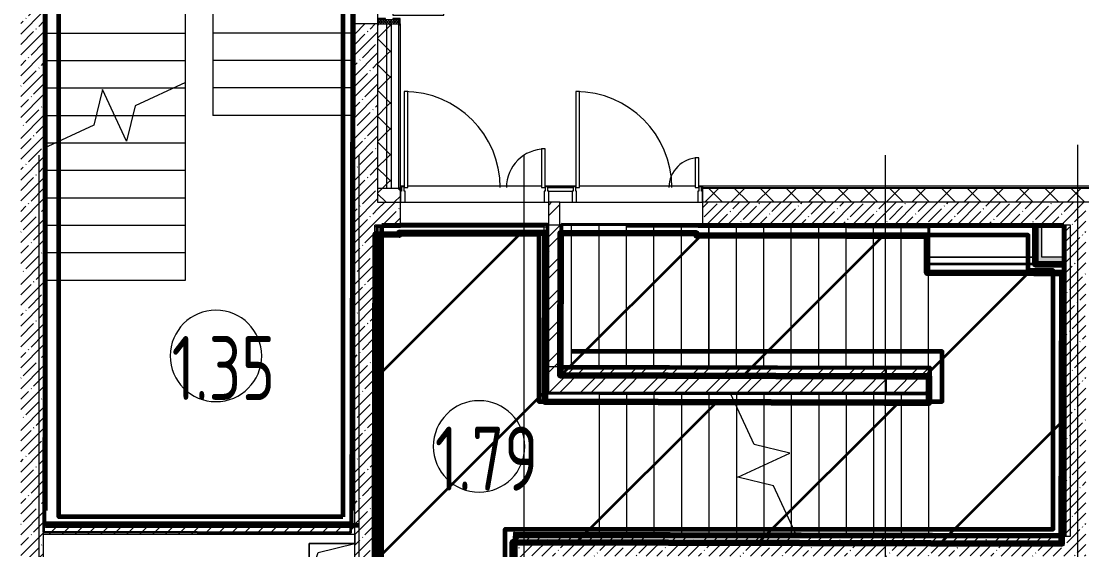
# Model space of a CAD drawing. Header units: millimetres. Extents: x -249154 to 415037, y -45458 to 354837.
# Drawn here: x 89230 to 100820, y 17464 to 23244 of the extents above; entities that cross this region are included whole.
import ezdxf

# ---------------------------------------------------------------- set-up
doc = ezdxf.new("R2010")
doc.units = ezdxf.units.MM
doc.linetypes.add('200_ШТРИХ__ш1_п0_6_', pattern=[320, 200, -120])
doc.linetypes.add('Штрих короткий', pattern=[600, 300, -300])
for name, color, linetype, lineweight in [('0) НЗ Ремонт штукатурка', 6, 'Continuous', 60), ('1) FK13', 152, 'Continuous', 40), ('2)1 штукатурка', 4, 'Continuous', 35), ('3)1 шпаклевка', 4, 'Continuous', 35), ('3.3) Шпаклевка баз. фин. WD5-13', 160, 'Continuous', 140), ('3.4) Ремонт базовой шпаклевки', 6, 'Continuous', 60), ('3.4) Шп. баз 4 в 525 поз 4838м2', 160, 'Continuous', 140), ('3.4) Шп. фин 4 в 529 поз 11227м2', 6, 'Continuous', 140), ('4) демонтаж НЗ №2', 1, 'Continuous', 35), ('4.1) Дм уборка мусора НЗ 2', 20, 'Continuous', 35), ('549 штукатурка гипсом', 40, 'Continuous', 60), ('A-AREA-IDEN', 7, 'Continuous', 9), ('A-DOOR-2', 7, 'Continuous', 5), ('A-DOOR-FRAM-2', 7, 'Continuous', 5), ('A-FLOR', 7, 'Continuous', 9), ('A-GENM', 7, 'Continuous', 9), ('A-GLAZ-1', 7, 'Continuous', 5), ('A-GLAZ-CWMG', 7, 'Continuous', 9), ('A-GLAZ-CWMG-1', 7, 'Continuous', 20), ('A-WALL', 7, 'Continuous', 5), ('I-WALL', 7, 'Continuous', 5), ('S-STRS', 7, 'Continuous', 9), ('S-STRS-MBND', 7, 'Continuous', 9), ('Оси', 7, 'Continuous', 9)]:
    doc.layers.add(name, color=color, linetype=linetype, lineweight=lineweight)
for name, color, linetype, lineweight, true_color in [('A-DOOR-1', 7, 'Continuous', 5, 0xc0c0c0), ('A-DOOR-FRAM-1', 7, 'Continuous', 5, 0xc0c0c0), ('A-WALL-1', 9, 'Continuous', 5, 0x808080), ('A-WALL-FNSH-1', 9, 'Continuous', 5, 0x808080)]:
    doc.layers.add(name, color=color, linetype=linetype, lineweight=lineweight, true_color=true_color)
doc.styles.add('СПДС', font='ГОСТ тип А.ttf', dxfattribs={"width": 0.9})
pattern_1 = [(45, (64.7, -136.06), (-114.04925, 114.04925), []), (45, (178.75, -136.06), (-114.04925, 114.04925), [201.612, -40.322, 6.706, -33.617])]
pattern_2 = [(45, (64.7, -136.06), (-141.42136, 141.42136), []), (135, (64.7, -136.06), (-141.42136, -141.42136), [])]
pattern_3 = [(45, (64.7, -136.06), (-171.0739, 171.0739), []), (45, (178.75, -136.06), (-171.0739, 171.0739), [])]
pattern_4 = [(0, (64.7, -136.06), (243.84, 60.96), [20.117, -162.763, 20.117, -162.763, -975.36]), (0, (64.7, -136.06), (243.84, 60.96), [-365.76, 20.117, -345.643, 20.117, -162.763, -426.72]), (0, (64.7, -136.06), (243.84, 60.96), [-914.4, 20.117, -101.803, 20.117, -284.683]), (120, (156.14, -105.58), (-174.71291, 180.691634), [20.117, -162.763, 20.117, -162.763, -975.36]), (120, (156.14, -105.58), (-174.71291, 180.691634), [-365.76, 20.117, -345.643, 20.117, -162.763, -426.72]), (120, (156.14, -105.58), (-174.71291, 180.691634), [-914.4, 20.117, -101.803, 20.117, -284.683]), (240, (186.62, 16.34), (-69.12709, -241.651634), [20.117, -162.763, 20.117, -162.763, -975.36]), (240, (186.62, 16.34), (-69.12709, -241.651634), [-365.76, 20.117, -345.643, 20.117, -162.763, -426.72]), (240, (186.62, 16.34), (-69.12709, -241.651634), [-914.4, 20.117, -101.803, 20.117, -284.683])]
pattern_5 = [(45, (64.7, -136.06), (-212.132, 212.132), []), (135, (64.7, -136.06), (-212.132, -212.132), [])]

# ---------------------------------------------------------------- blocks, each defined once
blk = doc.blocks.new('110_Дверь_СКБ_2Ст_Внутренняя - ДН-4д_ ДОО_Дв_1450x2100h_Лестничная клетка-23615437-Объем проектирования 1 этажа')
at = {"layer": 'A-DOOR-2'}
h = blk.add_hatch(dxfattribs=at)
h.set_pattern_fill('FP_42', color=256, style=0, pattern_type=2)
h.set_pattern_definition([(135, (1471.41, 189.685), (-14.14214, -14.14214), []), (225, (1471.41, 189.685), (14.14214, -14.14214), [])])
h.paths.add_polyline_path([(862.5, 115), (817.5, 115), (817.5, -115), (862.5, -115), (862.5, 105)])
at = {"layer": 'A-DOOR-FRAM-2'}
h = blk.add_hatch(dxfattribs=at)
h.set_pattern_fill('FP_43', color=256, style=0, pattern_type=2)
h.set_pattern_definition([(45, (-651.384, 189.685), (-14.1421, 14.1421), []), (135, (-651.384, 189.685), (-14.1421, -14.1421), [])])
h.paths.add_polyline_path([(-792.5, -115), (-792.5, 115), (-837.5, 115), (-837.5, -115)])
at = {"layer": 'A-DOOR-1'}
for p, q in [((-742.5, 990), (-742.5, 40)), ((-662.5, 990), (-742.5, 990)), ((-662.5, 40), (-662.5, 990)), ((767.5, 600), (687.5, 600)), ((687.5, 600), (687.5, 40)), ((767.5, 40), (767.5, 600)), ((-777.5, 123), (-847.5, 123)), ((-847.5, 123), (-847.5, 115)), ((-777.5, 40), (-777.5, 123)), ((872.5, 123), (802.5, 123)), ((802.5, 123), (802.5, 40)), ((872.5, 115), (872.5, 123)), ((-847.5, 115), (-792.5, 115)), ((-792.5, 115), (-792.5, 40)), ((-792.5, 40), (-777.5, 40)), ((-742.5, 40), (-662.5, 40)), ((687.5, 40), (767.5, 40)), ((802.5, 40), (817.5, 40)), ((817.5, 40), (817.5, 115)), ((817.5, 115), (872.5, 115)), ((-847.5, -115), (-847.5, -123)), ((-792.5, -115), (-847.5, -115)), ((-777.5, -40), (-792.5, -40)), ((-792.5, -40), (-792.5, -115)), ((-777.5, -123), (-777.5, -40)), ((817.5, -40), (802.5, -40)), ((802.5, -40), (802.5, -123)), ((817.5, -115), (817.5, -40)), ((872.5, -115), (817.5, -115)), ((872.5, -123), (872.5, -115)), ((-847.5, -123), (-777.5, -123)), ((802.5, -123), (872.5, -123))]:
    blk.add_line(p, q, dxfattribs=at)
for centre, radius, start, end in [((-742.5, 40), 950, 0, 90), ((767.5, 40), 560, 90, 180)]:
    blk.add_arc(centre, radius, start, end, dxfattribs=at)
at = {"layer": 'A-DOOR-FRAM-1'}
for p, q in [((-792.5, 115), (-837.5, 115)), ((-837.5, 115), (-837.5, -115)), ((-792.5, -115), (-792.5, 115)), ((862.5, 115), (817.5, 115)), ((817.5, 115), (817.5, -115)), ((862.5, -115), (862.5, 115)), ((-837.5, -115), (-792.5, -115)), ((817.5, -115), (862.5, -115))]:
    blk.add_line(p, q, dxfattribs=at)
blk = doc.blocks.new('GM_Отверстие прямоугольное _в плите_ - Отверстие-21716050-Объем проектирования 1 этажа')
at = {"layer": 'A-GENM'}
for p, q in [((-250, -200), (-250, 200)), ((-250, 200), (250, 200)), ((250, 200), (-250, 200)), ((-250, 200), (-250, -200)), ((-150, 100), (250, 200)), ((-250, -200), (-150, 100))]:
    blk.add_line(p, q, dxfattribs=at)
for start, end in [(360, 180), (180, 360)]:
    blk.add_arc((0, 0), 2.5, start, end, dxfattribs=at)
blk = doc.blocks.new('DRS_ДПУ_распашная__2Ст_Прямоугольная1 - ВН-4_ Нр_ДО_1500х2200 глухая-26741401-Объем проектирования 1 этажа')
at = {"layer": 'A-DOOR-1'}
for p, q in [((-770, 1050), (-770, 0)), ((-730, 1050), (-770, 1050)), ((-730, 0), (-730, 1050)), ((770, 423), (730, 423)), ((730, 423), (730, 0)), ((770, 0), (770, 423)), ((-770, 0), (-730, 0)), ((730, 0), (770, 0))]:
    blk.add_line(p, q, dxfattribs=at)
for centre, radius, start, end in [((-770, 0), 1050, 360, 90), ((770, 0), 423, 90, 180)]:
    blk.add_arc(centre, radius, start, end, dxfattribs=at)
blk = doc.blocks.new('Прямоугольный импост - Импост структурный с накладкой - 170мм-22855209-Объем проектирования 1 этажа')
at = {"layer": 'A-GLAZ-CWMG-1'}
for p, q in [((-50, 40), (-50, 160)), ((-50, 160), (0, 160)), ((0, 160), (0, 40)), ((-40, 40), (-50, 40)), ((-40, 0), (-40, 40)), ((-10, 40), (-10, 0)), ((0, 40), (-10, 40)), ((-10, 0), (0, 0)), ((0, 0), (0, -10)), ((0, -10), (-40, -10))]:
    blk.add_line(p, q, dxfattribs=at)
blk = doc.blocks.new('PNS_Панель прямоугольная - Нр_Металл - 40мм-23713233-Объем проектирования 1 этажа')
at = {"layer": 'A-GLAZ-1'}
for p, q in [((-137.5, 0), (137.5, 0)), ((127.5, 0), (-127.5, 0)), ((-127.5, -40), (127.5, -40))]:
    blk.add_line(p, q, dxfattribs=at)
blk = doc.blocks.new('Прямоугольный импост - Импост структурный с накладкой - 170мм-22855665-Объем проектирования 1 этажа')
at = {"layer": 'A-GLAZ-CWMG-1'}
for p, q in [((-25, 40), (-25, 160)), ((-25, 160), (25, 160)), ((25, 160), (25, 40)), ((-15, 40), (-25, 40)), ((-25, -10), (-25, 0)), ((-25, 0), (-15, 0)), ((-15, 0), (-15, 40)), ((15, 40), (15, 0)), ((25, 40), (15, 40)), ((15, -10), (-25, -10))]:
    blk.add_line(p, q, dxfattribs=at)
blk = doc.blocks.new('Прямоугольный импост - Импост структурный с накладкой - 170мм-V176-Объем проектирования 1 этажа')
at = {"layer": 'A-GLAZ-CWMG-1'}
for p, q in [((-25, 40), (-25, 160)), ((-25, 160), (25, 160)), ((25, 160), (25, 40)), ((-15, 40), (-25, 40)), ((-15, 0), (-15, 40)), ((15, 40), (15, 0)), ((25, 40), (15, 40)), ((15, 0), (25, 0)), ((25, 0), (25, -10)), ((25, -10), (-15, -10))]:
    blk.add_line(p, q, dxfattribs=at)
blk = doc.blocks.new('Прямоугольный импост - Импост структурный с накладкой - 170мм-22855280-Объем проектирования 1 этажа')
at = {"layer": 'A-GLAZ-CWMG-1'}
for p, q in [((0, 160), (-50, 160)), ((-50, 160), (-50, 40)), ((0, 40), (0, 160)), ((-50, 40), (-40, 40)), ((-40, 40), (-40, 0)), ((-10, 0), (-10, 40)), ((-10, 40), (0, 40)), ((0, 0), (-10, 0)), ((0, -10), (0, 0)), ((-40, -10), (0, -10))]:
    blk.add_line(p, q, dxfattribs=at)
blk = doc.blocks.new('DRS_ДПУ_распашная__2Ст_Прямоугольная1 - ВН-4_ Нр_ДО_1500х2200 глухая-26857260-Объем проектирования 1 этажа')
at = {"layer": 'A-DOOR-1'}
for p, q in [((-672, 1050), (-672, 0)), ((-632, 1050), (-672, 1050)), ((-632, 0), (-632, 1050)), ((672, 326), (632, 326)), ((632, 326), (632, 0)), ((672, 0), (672, 326)), ((-672, 0), (-632, 0)), ((632, 0), (672, 0))]:
    blk.add_line(p, q, dxfattribs=at)
for centre, radius, start, end in [((-672, 0), 1050, 360, 90), ((672, 0), 326, 90, 180)]:
    blk.add_arc(centre, radius, start, end, dxfattribs=at)
blk = doc.blocks.new('Зашивка приборов отопления32 - Зашивка приборов отопления-33323791-Объем проектирования 1 этажа')
at = {"layer": 'A-WALL'}
for p, q in [((126595, 120), (125430, 120)), ((126595, 45), (126595, 120)), ((126595, 45), (125430, 45)), ((125430, 45), (126595, 45)), ((126595, -285), (126595, 45))]:
    blk.add_line(p, q, dxfattribs=at)
blk = doc.blocks.new('Марка_Помещения - Номер-25198446-Объем проектирования 1 этажа')
at = {"layer": 'A-AREA-IDEN'}
for start, end in [(360, 180), (180, 360)]:
    blk.add_arc((0, 0), 2.5, start, end, dxfattribs=at)

msp = doc.modelspace()

# ---------------------------------------------------------------- hatches: boundary and pattern name
at = {"layer": '4.1) Дм уборка мусора НЗ 2'}
h = msp.add_hatch(dxfattribs=at)
h.set_pattern_fill('ANSI31', color=1, scale=444)
h.paths.add_polyline_path([(100608.3, 20488.4), (100294.3, 20489.1), (99129.4, 20491.8), (99129.5, 20566.8), (99130.3, 20895.8), (98246.3, 20897.9), (96610.3, 20901.7), (95121.4, 20926.2), (95117.7, 19372.2), (98656.7, 19363.9), (99147.7, 19362.8), (99147, 19070.8), (98661.5, 19071.9), (94955, 19080.6), (94959.4, 20926.6), (93360.4, 20930.4), (93360.3, 20909.4), (93102.3, 20910), (93084.7, 13422), (94591.7, 13418.5), (94601.4, 17548.5), (96302.8, 17544.5), (100601.4, 17534.4)])
at = {"layer": 'A-WALL'}
h = msp.add_hatch(dxfattribs=at)
h.set_pattern_fill('FP_24', color=256, style=0, pattern_type=2)
h.set_pattern_definition(pattern_2)
h.paths.add_polyline_path([(93274.7, 21413.9), (93274.7, 23213.9), (93224.7, 23213.9), (93224.7, 21413.9), (93274.3, 21413.9)])
h.paths.add_polyline_path([(93274.7, 24913.9), (93274.7, 27063.9), (93224.7, 27063.9), (93224.7, 24913.9)])
h = msp.add_hatch(dxfattribs=at)
h.set_pattern_fill('FP_24', color=256, style=0, pattern_type=2)
h.set_pattern_definition(pattern_2)
h.paths.add_polyline_path([(93124.7, 21413.9), (93224.7, 21413.9), (93224.7, 23213.9), (93134.7, 23213.9), (93134.7, 23203.9), (93126.7, 23203.9), (93124.7, 21416.9)])
h.paths.add_polyline_path([(93126.7, 24913.9), (93126.7, 24923.9), (93134.7, 24923.9), (93134.7, 24913.9), (93224.7, 24913.9), (93224.7, 26963.9), (93124.7, 26963.9), (93124.7, 24913.9)])
h = msp.add_hatch(dxfattribs=at)
h.set_pattern_fill('FP_24', color=256, style=0, pattern_type=2)
h.set_pattern_definition(pattern_2)
h.paths.add_polyline_path([(103514.7, 21263.9), (104714.7, 21263.9), (104714.7, 21413.9), (103514.7, 21413.9), (103514.7, 21350)])
h.paths.add_polyline_path([(109084.3, 21263.9), (109114.7, 21263.9), (109114.7, 21413.9), (107814.7, 21413.9), (107814.7, 21263.9)])
h.paths.add_polyline_path([(101214.7, 21263.9), (101214.7, 21413.9), (96674.7, 21413.9), (96674.7, 21263.9), (100864.7, 21263.9)])
h.paths.add_polyline_path([(106914.7, 21263.9), (106914.7, 21413.9), (105614.7, 21413.9), (105614.7, 21263.9), (106114.7, 21263.9)])
h.paths.add_polyline_path([(110414.7, 21263.9), (110867.9, 21263.9), (110759.3, 21413.9), (110014.7, 21413.9), (110014.7, 21263.9)])
h.paths.add_polyline_path([(93124.7, 21263.9), (93374.7, 21263.9), (93374.7, 21413.9), (93124.7, 21413.9), (93124.7, 21321.3)])
h.paths.add_polyline_path([(111147.3, 21263.9), (111299.8, 21263.9), (111191.3, 21413.9), (111006.2, 21413.9), (111114.7, 21263.9)])
at = {"layer": 'I-WALL'}
h = msp.add_hatch(dxfattribs=at)
h.set_pattern_fill('FP_1', color=256, style=0, pattern_type=2)
h.set_pattern_definition(pattern_1)
h.paths.add_polyline_path([(89474.7, 17133.9), (89474.7, 26963.9), (89224.7, 26963.9), (89224.7, 17133.9)])
h = msp.add_hatch(dxfattribs=at)
h.set_pattern_fill('FP_1', color=256, style=0, pattern_type=2)
h.set_pattern_definition(pattern_1)
h.paths.add_polyline_path([(93094.7, 21013.9), (93124.7, 21013.9), (93124.7, 23213.9), (92874.7, 23213.9), (92874.7, 21013.9)])
h.paths.add_polyline_path([(92874.7, 24913.9), (93124.7, 24913.9), (93124.7, 26963.9), (92874.7, 26963.9), (92874.7, 25296.2)])
h = msp.add_hatch(dxfattribs=at)
h.set_pattern_fill('FP_191', color=256, style=0, pattern_type=2)
h.set_pattern_definition(pattern_4)
h.paths.add_polyline_path([(89474.7, 17713.9), (89494.7, 17734.9), (89494.7, 26692.9), (89474.7, 26693.9), (89474.7, 17876.3)])
h.paths.add_polyline_path([(89485.2, 17713.9), (89494.7, 17713.9), (89494.7, 17733.9), (89474.7, 17713.9)])
h = msp.add_hatch(dxfattribs=at)
h.set_pattern_fill('FP_191', color=256, style=0, pattern_type=2)
h.set_pattern_definition(pattern_4)
h.paths.add_polyline_path([(92874.7, 17733.9), (92874.7, 23213.9), (92854.7, 23213.9), (92854.7, 17734.9)])
h.paths.add_polyline_path([(92854.7, 24913.9), (92874.7, 24913.9), (92874.7, 26713.9), (92854.7, 26713.9), (92854.7, 25296.2)])
h = msp.add_hatch(dxfattribs=at)
h.set_pattern_fill('FP_1', color=256, style=0, pattern_type=2)
h.set_pattern_definition(pattern_1)
h.paths.add_polyline_path([(99144.7, 21013.9), (100644.7, 21013.9), (100644.7, 21263.9), (96674.7, 21263.9), (96674.7, 21013.9), (98768.9, 21013.9)])
h.paths.add_polyline_path([(93310.3, 21013.9), (93374.7, 21013.9), (93374.7, 21263.9), (93124.7, 21263.9), (93124.7, 21013.9)])
h = msp.add_hatch(dxfattribs=at)
h.set_pattern_fill('FP_79', color=256, style=0, pattern_type=2)
h.set_pattern_definition(pattern_3)
h.paths.add_polyline_path([(95114.7, 19188.9), (95114.7, 21263.9), (94994.7, 21263.9), (94994.7, 19188.9)])
h = msp.add_hatch(dxfattribs=at)
h.set_pattern_fill('FP_1', color=256, style=0, pattern_type=2)
h.set_pattern_definition(pattern_1)
h.paths.add_polyline_path([(100644.7, 17613.9), (100864.7, 17613.9), (100864.7, 21263.9), (100644.7, 21263.9), (100644.7, 17630.6)])
h = msp.add_hatch(dxfattribs=at)
h.set_pattern_fill('FP_1', color=256, style=0, pattern_type=2)
h.set_pattern_definition(pattern_1)
h.paths.add_polyline_path([(93064.7, 13483.9), (93064.7, 13491.9), (93094.7, 13491.9), (93094.3, 21013.9), (92874.7, 21013.9), (92874.7, 13483.9)])
h = msp.add_hatch(dxfattribs=at)
h.set_pattern_fill('FP_191', color=256, style=0, pattern_type=2)
h.set_pattern_definition(pattern_4)
h.paths.add_polyline_path([(93094.7, 13503.9), (93114.7, 13504.9), (93114.7, 20993.9), (93094.7, 20993.9), (93094.7, 13636.4)])
h = msp.add_hatch(dxfattribs=at)
h.set_pattern_fill('FP_191', color=256, style=0, pattern_type=2)
h.set_pattern_definition(pattern_4)
h.paths.add_polyline_path([(94974.7, 19168.9), (94994.7, 19168.9), (94994.7, 21003.9), (94974.7, 21003.9), (94974.7, 19188.9)])
h = msp.add_hatch(dxfattribs=at)
h.set_pattern_fill('FP_191', color=256, style=0, pattern_type=2)
h.set_pattern_definition(pattern_4)
h.paths.add_polyline_path([(95114.7, 19458.9), (95134.7, 19459.9), (95134.7, 21003.9), (95114.7, 21003.9), (95114.7, 19459.4)])
h = msp.add_hatch(dxfattribs=at)
h.set_pattern_fill('FP_191', color=256, style=0, pattern_type=2)
h.set_pattern_definition(pattern_4)
h.paths.add_polyline_path([(100623.7, 20993.9), (100624.7, 21013.9), (96674.7, 21013.9), (96674.7, 20993.9), (100316.2, 20993.9)])
h = msp.add_hatch(dxfattribs=at)
h.set_pattern_fill('FP_192', color=256, style=0, pattern_type=2)
h.set_pattern_definition(pattern_5)
h.paths.add_polyline_path([(100322.2, 20588.9), (100322.2, 20993.9), (100309.7, 20993.9), (100309.7, 20588.9), (100316.2, 20588.9)])
h = msp.add_hatch(dxfattribs=at)
h.set_pattern_fill('FP_192', color=256, style=0, pattern_type=2)
h.set_pattern_definition(pattern_5)
h.paths.add_polyline_path([(100322.2, 20601.4), (100334.7, 20601.4), (100334.7, 20993.9), (100322.2, 20993.9), (100322.2, 20604.5)])
for points in [[(100384.7, 20613.9), (100384.7, 20993.9), (100334.7, 20993.9), (100334.7, 20613.9)], [(100624.7, 20613.9), (100624.7, 20663.9), (100384.7, 20663.9), (100384.7, 20613.9)]]:
    msp.add_hatch(color=256, dxfattribs=at).paths.add_polyline_path(points)
h = msp.add_hatch(dxfattribs=at)
h.set_pattern_fill('FP_191', color=256, style=0, pattern_type=2)
h.set_pattern_definition(pattern_4)
h.paths.add_polyline_path([(100644.7, 17633.9), (100644.7, 21013.9), (100624.7, 21013.9), (100624.7, 17634.9), (100639.2, 17634.2)])
h = msp.add_hatch(dxfattribs=at)
h.set_pattern_fill('FP_192', color=256, style=0, pattern_type=2)
h.set_pattern_definition(pattern_5)
h.paths.add_polyline_path([(100624.7, 20588.9), (100624.2, 20601.4), (100322.2, 20601.4), (100322.2, 20588.9), (100624.2, 20588.9)])
h = msp.add_hatch(dxfattribs=at)
h.set_pattern_fill('FP_192', color=256, style=0, pattern_type=2)
h.set_pattern_definition(pattern_5)
h.paths.add_polyline_path([(100384.7, 20601.4), (100624.7, 20602.4), (100624.2, 20613.9), (100334.7, 20613.9), (100334.7, 20601.4)])
h = msp.add_hatch(dxfattribs=at)
h.set_pattern_fill('FP_191', color=256, style=0, pattern_type=2)
h.set_pattern_definition(pattern_4)
h.paths.add_polyline_path([(95859.7, 19438.9), (99144.7, 19438.9), (99144.7, 19458.9), (95135.7, 19458.9), (95114.7, 19438.9), (95844.7, 19438.9)])
h.paths.add_polyline_path([(95114.7, 19438.9), (95134.7, 19458.9), (95114.7, 19458.9)])
h = msp.add_hatch(dxfattribs=at)
h.set_pattern_fill('FP_79', color=256, style=0, pattern_type=2)
h.set_pattern_definition(pattern_3)
h.paths.add_polyline_path([(96316.1, 19188.9), (99144.7, 19188.9), (99144.7, 19438.9), (95114.7, 19438.9), (95114.7, 19188.9), (95859.7, 19188.9)])
h = msp.add_hatch(dxfattribs=at)
h.set_pattern_fill('FP_191', color=256, style=0, pattern_type=2)
h.set_pattern_definition(pattern_4)
h.paths.add_polyline_path([(99164.7, 19188.9), (99164.7, 19458.9), (99144.7, 19458.9), (99144.7, 19188.9)])
h = msp.add_hatch(dxfattribs=at)
h.set_pattern_fill('FP_191', color=256, style=0, pattern_type=2)
h.set_pattern_definition(pattern_4)
h.paths.add_polyline_path([(99144.7, 19168.9), (99164.7, 19168.9), (99164.7, 19188.9), (94994.7, 19188.9), (94994.7, 19168.9), (99139.7, 19168.9)])
h = msp.add_hatch(dxfattribs=at)
h.set_pattern_fill('FP_191', color=256, style=0, pattern_type=2)
h.set_pattern_definition(pattern_4)
h.paths.add_polyline_path([(92874.7, 17713.9), (92874.7, 17733.9), (89494.7, 17733.9), (89494.7, 17713.9), (92854.7, 17713.9)])
h = msp.add_hatch(dxfattribs=at)
h.set_pattern_fill('FP_22', color=256, style=0, pattern_type=2)
h.set_pattern_definition([(45, (64.7, -136.06), (-70.71068, 70.71068), [])])
h.paths.add_polyline_path([(92579.8, 17633.9), (92874.7, 17633.9), (92874.7, 17713.9), (89474.7, 17713.9), (89474.7, 17633.9), (90641.9, 17633.9)])
h = msp.add_hatch(dxfattribs=at)
h.set_pattern_fill('FP_191', color=256, style=0, pattern_type=2)
h.set_pattern_definition(pattern_4)
h.paths.add_polyline_path([(94644.7, 13503.9), (94642.8, 17633.9), (94624.7, 17633.9), (94624.7, 13504.9), (94642.8, 13504)])
h = msp.add_hatch(dxfattribs=at)
h.set_pattern_fill('FP_191', color=256, style=0, pattern_type=2)
h.set_pattern_definition(pattern_4)
h.paths.add_polyline_path([(100644.7, 17613.9), (100644.7, 17633.9), (94644.7, 17631.9), (94644.7, 17613.9), (100252.7, 17613.9)])
h = msp.add_hatch(dxfattribs=at)
h.set_pattern_fill('FP_1', color=256, style=0, pattern_type=2)
h.set_pattern_definition(pattern_1)
h.paths.add_polyline_path([(94644.7, 13483.9), (94864.7, 13483.9), (94864.7, 17613.9), (94644.7, 17613.9), (94644.7, 13636.4)])
h = msp.add_hatch(dxfattribs=at)
h.set_pattern_fill('FP_1', color=256, style=0, pattern_type=2)
h.set_pattern_definition(pattern_1)
h.paths.add_polyline_path([(95826.8, 17393.9), (100864.7, 17393.9), (100864.7, 17613.9), (94864.7, 17613.9), (94864.7, 17393.9), (95821.7, 17393.9)])

# ---------------------------------------------------------------- linework, layer by layer
at = {"layer": '0) НЗ Ремонт штукатурка', "color": 3, "linetype": '200_ШТРИХ__ш1_п0_6_', "ltscale": 0.03}
for points in [[(89495.7, 17892.7), (89495.7, 26692.9), (92853.7, 26692.9), (92853.7, 17892.7)], [(93169.7, 13483.9), (93169.7, 21013.9), (94944.7, 21013.9)], [(95844.7, 21013.9), (100623.7, 21013.9), (100623.7, 17613.9), (94623.7, 17613.9), (94624.7, 13504.9)]]:
    msp.add_lwpolyline(points, dxfattribs=at)
at = {"layer": '0) НЗ Ремонт штукатурка', "linetype": '200_ШТРИХ__ш1_п0_6_', "ltscale": 0.03}
msp.add_lwpolyline([(89494.7, 17733.9), (92924.7, 17733.9)], dxfattribs=at)
at = {"layer": '1) FK13', "flags": 128}
msp.add_lwpolyline([(89483.8, 21612.2), (89482.8, 21612.2), (89482.6, 21556.8), (89483.6, 21556.8), (89475.6, 17739.9), (92833.6, 17732), (92853.7, 26692.9), (92444.2, 26693.9), (89495.7, 26700.8)], close=True, dxfattribs=at)
msp.add_lwpolyline([(94609.4, 13516.6), (94619.1, 17646.6), (96320.5, 17642.6), (100619.1, 17632.5), (100626, 20586.5), (100312, 20587.2), (99147, 20590), (99147.2, 20665), (99148, 20994), (98264, 20996.1), (98264, 20997.1), (98260.5, 20997.1), (98260.5, 20996.1), (96628, 20999.9), (96628, 21020.9), (95139, 21024.4), (95135.4, 19470.4), (98674.4, 19462.1), (99165.4, 19460.9), (99164.7, 19168.9), (98679.2, 19170.1), (94972.7, 19178.8), (94977, 21024.8), (93378.1, 21028.5), (93378, 21007.5), (93120, 21008.1), (93102.4, 13520.2)], dxfattribs=at)
at = {"layer": '2)1 штукатурка'}
msp.add_lwpolyline([(92852.7, 17735.9), (89494.7, 17735.9)], dxfattribs=at)
at = {"layer": '3)1 шпаклевка', "flags": 128}
msp.add_lwpolyline([(89481, 21119.9), (89480, 21119.9), (89479.9, 21064.4), (89480.9, 21064.4), (89472.9, 17661.5), (92830.9, 17653.6), (92851, 26200.6), (92441.4, 26201.5), (89493, 26208.5)], close=True, dxfattribs=at)
at = {"layer": '3.3) Шпаклевка баз. фин. WD5-13', "ltscale": 0.5}
msp.add_lwpolyline([(100309.7, 21013.9), (100309.7, 20588.9), (100644.7, 20588.9)], dxfattribs=at)
at = {"layer": '3.4) Ремонт базовой шпаклевки', "linetype": 'Штрих короткий', "ltscale": 0.01}
msp.add_lwpolyline([(92744.7, 17825.6), (89641.6, 17825.6), (89641.6, 26493.1), (92744.7, 26493.1)], close=True, dxfattribs=at)
for points in [[(94519.3, 13552.5), (93152.9, 13552.5), (93152.9, 20914), (94884.5, 20914), (94884.5, 19086.8), (99293.6, 19086.8), (99293.6, 19632.1), (95244.7, 19632.1)], [(94519.3, 13552.5), (94519.3, 17690.5), (100507.3, 17690.5), (100507.3, 20516.3), (100233.5, 20516.3), (100233.5, 20905.2), (96744.7, 20905.2)]]:
    msp.add_lwpolyline(points, dxfattribs=at)
at = {"layer": '3.4) Шп. баз 4 в 525 поз 4838м2', "flags": 128}
msp.add_lwpolyline([(94591.7, 13418.5), (94601.4, 17548.5), (96302.8, 17544.5), (100601.4, 17534.4), (100608.3, 20488.4), (100294.3, 20489.1), (99129.4, 20491.8), (99129.5, 20566.8), (99130.3, 20895.8), (98246.3, 20897.9), (98246.3, 20898.9), (98242.8, 20898.9), (98242.8, 20897.9), (96610.3, 20901.7), (96610.4, 20922.7), (95121.4, 20926.2), (95117.7, 19372.2), (98656.7, 19363.9), (99147.7, 19362.8), (99147, 19070.8), (98661.5, 19071.9), (94955, 19080.6), (94959.4, 20926.6), (93360.4, 20930.4), (93360.3, 20909.4), (93102.3, 20910), (93084.7, 13422)], dxfattribs=at)
at = {"layer": '3.4) Шп. баз 4 в 525 поз 4838м2'}
msp.add_lwpolyline([(92853.7, 17735.9), (89495.7, 17735.9)], dxfattribs=at)
at = {"layer": '3.4) Шп. фин 4 в 529 поз 11227м2', "flags": 128}
msp.add_lwpolyline([(94591.7, 13418.5), (94601.4, 17548.5), (96302.8, 17544.5), (100601.4, 17534.4), (100608.3, 20488.4), (100294.3, 20489.1), (99129.4, 20491.8), (99129.5, 20566.8), (99130.3, 20895.8), (98246.3, 20897.9), (98246.3, 20898.9), (98242.8, 20898.9), (98242.8, 20897.9), (96610.3, 20901.7), (96610.4, 20922.7), (95121.4, 20926.2), (95117.7, 19372.2), (98656.7, 19363.9), (99147.7, 19362.8), (99147, 19070.8), (98661.5, 19071.9), (94955, 19080.6), (94959.4, 20926.6), (93360.4, 20930.4), (93360.3, 20909.4), (93102.3, 20910), (93084.7, 13422)], dxfattribs=at)
at = {"layer": '3.4) Шп. фин 4 в 529 поз 11227м2'}
msp.add_lwpolyline([(92853.7, 17735.9), (89495.7, 17735.9)], dxfattribs=at)
at = {"layer": '4) демонтаж НЗ №2', "flags": 128}
msp.add_lwpolyline([(94591.7, 13418.5), (94601.4, 17548.5), (96302.8, 17544.5), (100601.4, 17534.4), (100608.3, 20488.4), (100294.3, 20489.1), (99129.4, 20491.8), (99129.5, 20566.8), (99130.3, 20895.8), (98246.3, 20897.9), (98246.3, 20898.9), (98242.8, 20898.9), (98242.8, 20897.9), (96610.3, 20901.7), (96610.4, 20922.7), (95121.4, 20926.2), (95117.7, 19372.2), (98656.7, 19363.9), (99147.7, 19362.8), (99147, 19070.8), (98661.5, 19071.9), (94955, 19080.6), (94959.4, 20926.6), (93360.4, 20930.4), (93360.3, 20909.4), (93102.3, 20910), (93084.7, 13422)], dxfattribs=at)
at = {"layer": '4) демонтаж НЗ №2'}
msp.add_lwpolyline([(92853.7, 17735.9), (89495.7, 17735.9)], dxfattribs=at)
at = {"layer": '549 штукатурка гипсом', "ltscale": 0.01}
msp.add_lwpolyline([(92744.7, 17825.6), (89641.6, 17825.6), (89641.6, 26493.1), (92744.7, 26493.1)], close=True, dxfattribs=at)
for points in [[(94519.3, 13552.5), (93152.9, 13552.5), (93152.9, 20914), (94884.5, 20914), (94884.5, 19086.8), (99293.6, 19086.8), (99293.6, 19632.1), (95244.7, 19632.1)], [(94519.3, 13552.5), (94519.3, 17690.5), (100507.3, 17690.5), (100507.3, 20516.3), (100233.5, 20516.3), (100233.5, 20905.2), (96744.7, 20905.2)]]:
    msp.add_lwpolyline(points, dxfattribs=at)
at = {"layer": 'A-FLOR'}
for p, q in [((92874.7, 24913.9), (92874.7, 23213.9)), ((93424.7, 21263.9), (94944.7, 21263.9)), ((95114.7, 21263.9), (95249.7, 21263.9)), ((95114.7, 21003.9), (95114.7, 21263.9)), ((95299.7, 21263.9), (96674.7, 21263.9)), ((93114.7, 13491.9), (93114.7, 20993.9)), ((93374.7, 21013.9), (94994.7, 21013.9)), ((93374.7, 20993.9), (94974.7, 20993.9)), ((94974.7, 20993.9), (94974.7, 19168.9)), ((95114.7, 21013.9), (96674.7, 21013.9)), ((96674.7, 21013.9), (96674.7, 20993.9)), ((96674.7, 20993.4), (96744.7, 20993.4)), ((96744.7, 20993.4), (96744.7, 19459.4)), ((96744.7, 19459.4), (95124.7, 19459.4)), ((94974.7, 19167.9), (95554.7, 19167.9)), ((95554.7, 19167.9), (95554.7, 19163.9)), ((95844.7, 19168.9), (95844.7, 19163.9)), ((95859.7, 19168.9), (95859.7, 19163.9)), ((92874.7, 17633.9), (92874.7, 17533.9)), ((95544.7, 17634.4), (94624.7, 17634.4)), ((94624.7, 17633.9), (94624.7, 13504.9))]:
    msp.add_line(p, q, dxfattribs=at)
at = {"layer": 'A-WALL'}
for p, q in [((93124.7, 26963.9), (93124.7, 21413.9)), ((89494.7, 26693.9), (89494.7, 17733.9)), ((93224.7, 21413.9), (93224.7, 23213.9)), ((93274.7, 21413.9), (93274.7, 23213.9)), ((93354.7, 21413.9), (93354.7, 23213.9)), ((93374.7, 21443.9), (93414.7, 21443.9)), ((93454.7, 21443.9), (94914.7, 21443.9)), ((94954.7, 21443.9), (95289.7, 21443.9)), ((95329.7, 21443.9), (96594.7, 21443.9)), ((96634.7, 21443.9), (111206.6, 21443.9)), ((96674.7, 21443.9), (96674.7, 21433.9)), ((93374.7, 21413.9), (93124.7, 21413.9)), ((93124.7, 21413.9), (93124.7, 21263.9)), ((93354.7, 21421.9), (93374.7, 21421.9)), ((93374.7, 21416.9), (93354.7, 21416.9)), ((101214.7, 21416.9), (96674.7, 21416.9)), ((101214.7, 21413.9), (96674.7, 21413.9)), ((93124.7, 21263.9), (93374.7, 21263.9)), ((95114.7, 21263.9), (94994.7, 21263.9)), ((101214.7, 21263.9), (96674.7, 21263.9)), ((93374.7, 21013.9), (93094.7, 21013.9)), ((93115.7, 20993.9), (93374.7, 20993.9)), ((95134.7, 19458.9), (95134.7, 21003.9)), ((100322.2, 20601.4), (100322.2, 21013.9)), ((100334.7, 20613.9), (100334.7, 21013.9)), ((100623.7, 20992.9), (100623.7, 20993.9)), ((100624.7, 17633.9), (100624.7, 20993.9)), ((100644.7, 20601.4), (100322.2, 20601.4)), ((100644.7, 20613.9), (100334.7, 20613.9)), ((95134.7, 19458.9), (95135.7, 19458.9)), ((99144.7, 19188.9), (99144.7, 19438.9)), ((98674.7, 19168.9), (98685.7, 19168.9)), ((89495.7, 17734.9), (89494.7, 17734.9)), ((92854.7, 17733.9), (89494.7, 17733.9)), ((92853.7, 17734.9), (92854.7, 17734.9)), ((94624.7, 17633.9), (94624.7, 17634.9)), ((100624.7, 17633.9), (98325.1, 17633.9)), ((100623.7, 17634.9), (100624.7, 17634.9))]:
    msp.add_line(p, q, dxfattribs=at)
at = {"layer": 'A-WALL-1'}
for p, q in [((89474.7, 17133.9), (89474.7, 26713.9)), ((89474.7, 26713.9), (89474.7, 17713.9)), ((93124.7, 23213.9), (92854.7, 23213.9)), ((92874.7, 17133.9), (92874.7, 23213.9)), ((93374.7, 20993.9), (93374.7, 21413.9)), ((96674.7, 21413.9), (96674.7, 21013.9)), ((94994.7, 19188.9), (94994.7, 21263.9)), ((93094.7, 13491.9), (93094.7, 21013.9)), ((93114.7, 20993.9), (93094.7, 20993.9)), ((93124.7, 21013.9), (93115.7, 21003.9)), ((93115.7, 21003.9), (93115.7, 20993.9)), ((94974.7, 21003.9), (94974.7, 20993.9)), ((94994.7, 21003.9), (94974.7, 21003.9)), ((95134.7, 21003.9), (95114.7, 21003.9)), ((95114.7, 21003.9), (95114.7, 19438.9)), ((96674.7, 21013.9), (100644.7, 21013.9)), ((100309.7, 21013.9), (100309.7, 20588.9)), ((100384.7, 20663.9), (100384.7, 21013.9)), ((100623.7, 20993.9), (100624.7, 20993.9)), ((100644.7, 21013.9), (100644.7, 17613.9)), ((100644.7, 20663.9), (100384.7, 20663.9)), ((100309.7, 20588.9), (100644.7, 20588.9)), ((99144.7, 19438.9), (95114.7, 19438.9)), ((99164.7, 19168.9), (99164.7, 19458.9)), ((94994.7, 19188.9), (99144.7, 19188.9)), ((98685.7, 19168.9), (99164.7, 19168.9)), ((92854.7, 17734.9), (92854.7, 17733.9)), ((89474.7, 17713.9), (89474.7, 17713.9)), ((89474.7, 17713.9), (92874.7, 17713.9)), ((89474.7, 17633.9), (92874.7, 17633.9)), ((94644.7, 17613.9), (94644.7, 13483.9)), ((100644.7, 17613.9), (94644.7, 17613.9))]:
    msp.add_line(p, q, dxfattribs=at)
at = {"layer": 'A-WALL-FNSH-1'}
for p, q in [((89495.7, 23194.3), (89495.7, 26692.9)), ((89494.7, 23194.3), (89495.7, 23194.3)), ((92854.7, 23213.9), (92853.7, 23213.9)), ((92854.7, 17734.9), (92854.7, 23213.9)), ((93374.7, 21413.9), (93374.7, 23213.9)), ((89495.7, 22970.9), (89494.7, 22970.9)), ((89495.7, 20867), (89495.7, 21862.3)), ((101214.7, 21421.9), (96674.7, 21421.9)), ((96674.7, 21421.9), (96674.7, 21413.9)), ((93115.7, 20993.9), (93114.7, 20993.9)), ((93115.7, 20992.9), (93374.7, 20992.9)), ((93374.7, 20992.9), (93374.7, 20993.9)), ((94974.7, 21003.9), (94973.7, 21003.9)), ((94973.7, 21003.9), (94973.7, 19167.9)), ((95135.7, 21003.9), (95134.7, 21003.9)), ((95135.7, 19458.9), (95135.7, 21003.9)), ((96624.7, 20993.9), (96624.7, 20992.9)), ((100623.7, 20993.9), (96674.7, 20993.9)), ((99138.2, 20992.9), (100623.7, 20992.9)), ((100623.7, 20992.9), (100623.7, 17634.9)), ((89495.7, 20867), (89494.7, 20867)), ((99165.7, 19459.9), (95134.7, 19459.9)), ((95135.7, 19458.9), (99164.7, 19458.9)), ((98674.7, 19458.9), (98674.7, 19459.9)), ((98674.7, 19438.9), (98674.7, 19168.9)), ((98685.7, 19167.9), (98685.7, 19438.9)), ((99165.7, 19167.9), (99165.7, 19459.9)), ((94973.7, 19168.9), (94963.7, 19168.9)), ((94963.7, 19168.9), (94963.7, 19167.9)), ((94963.7, 19167.9), (99165.7, 19167.9)), ((98674.7, 19168.9), (94974.7, 19168.9)), ((92853.7, 17735.9), (92853.7, 17734.9)), ((94623.7, 17634.9), (94623.7, 17633.9)), ((100623.7, 17634.9), (94623.7, 17634.9)), ((94624.7, 17633.9), (98325.1, 17633.9)), ((95783.3, 17633.9), (95783.3, 17634.9)), ((98325.1, 17634.9), (98325.1, 17633.9))]:
    msp.add_line(p, q, dxfattribs=at)
at = {"layer": 'I-WALL'}
for p, q in [((92853.7, 17735.9), (92853.7, 26276.4)), ((92854.7, 24913.9), (92854.7, 23213.9)), ((89495.7, 23194.3), (89495.7, 21862.3)), ((93115.7, 21003.9), (93115.7, 21013.9)), ((93115.7, 13493.9), (93115.7, 20993.9)), ((93116.7, 21013.9), (93116.7, 21005)), ((93116.7, 20993.9), (93116.7, 13493.9)), ((96624.7, 20993.9), (96674.7, 20993.9)), ((99138.2, 20992.9), (96624.7, 20992.9)), ((99138.2, 20992.9), (99138.2, 20993.9)), ((89495.7, 20867), (89495.7, 17734.4)), ((89495.7, 20314.3), (89494.7, 20314.3)), ((89494.7, 17735.9), (92853.7, 17735.9)), ((89495.7, 17734.4), (89494.7, 17734.4)), ((92853.7, 17734.9), (89495.7, 17734.9)), ((94623.7, 13504.9), (94623.7, 17633.9)), ((94624.7, 17633.9), (94623.7, 17633.9)), ((94624.2, 17634.9), (94624.2, 17633.9)), ((95174.1, 17634.9), (95174.1, 17633.9)), ((95183.3, 17634.9), (95183.3, 17633.9)), ((99140.4, 17633.9), (99140.4, 17634.9))]:
    msp.add_line(p, q, dxfattribs=at)
at = {"layer": 'S-STRS'}
for p, q in [((90893.1, 22513.9), (91024.7, 22513.9)), ((90893.1, 22513.9), (91024.7, 22513.9)), ((91024.7, 22513.9), (91024.7, 22575.3)), ((91024.7, 22213.9), (91024.7, 22513.9)), ((90048.8, 22213.9), (90249.7, 22213.9)), ((90048.8, 22213.9), (90249.7, 22213.9)), ((90450.6, 22213.9), (91024.7, 22213.9)), ((90450.6, 22213.9), (91024.7, 22213.9)), ((91024.7, 21913.9), (91024.7, 22213.9)), ((89606.3, 21913.9), (91024.7, 21913.9)), ((89606.3, 21913.9), (91024.7, 21913.9)), ((91024.7, 21613.9), (91024.7, 21913.9)), ((89494.7, 21613.9), (91024.7, 21613.9)), ((89494.7, 21613.9), (91024.7, 21613.9)), ((91024.7, 21313.9), (91024.7, 21613.9)), ((89494.7, 21313.9), (91024.7, 21313.9)), ((89494.7, 21313.9), (91024.7, 21313.9)), ((91024.7, 21013.9), (91024.7, 21313.9)), ((89494.7, 21013.9), (91024.7, 21013.9)), ((89494.7, 21013.9), (91024.7, 21013.9)), ((91024.7, 20713.9), (91024.7, 21013.9)), ((96744.7, 19463.9), (96744.7, 20993.9)), ((97044.7, 19463.9), (97044.7, 20993.9)), ((97044.7, 19463.9), (97044.7, 20993.9)), ((97344.7, 19463.9), (97344.7, 20993.9)), ((97344.7, 19463.9), (97344.7, 20993.9)), ((97644.7, 19463.9), (97644.7, 20993.9)), ((97644.7, 19463.9), (97644.7, 20993.9)), ((97944.7, 19463.9), (97944.7, 20993.9)), ((97944.7, 19463.9), (97944.7, 20993.9)), ((98244.7, 19463.9), (98244.7, 20993.9)), ((98244.7, 19463.9), (98244.7, 20993.9)), ((98544.7, 19463.9), (98544.7, 20993.9)), ((98544.7, 19463.9), (98544.7, 20993.9)), ((98844.7, 19463.9), (98844.7, 20993.9)), ((98844.7, 19463.9), (98844.7, 20993.9)), ((89494.7, 20713.9), (91024.7, 20713.9)), ((89494.7, 20713.9), (91024.7, 20713.9)), ((91024.7, 20413.9), (91024.7, 20713.9)), ((99144.7, 19463.9), (99144.7, 20588.9)), ((99144.7, 19463.9), (99144.7, 20588.9)), ((89494.7, 20413.9), (91024.7, 20413.9)), ((89494.7, 20413.9), (91024.7, 20413.9)), ((97044.7, 19463.9), (96744.7, 19463.9)), ((97344.7, 19463.9), (97044.7, 19463.9)), ((97644.7, 19463.9), (97344.7, 19463.9)), ((97944.7, 19463.9), (97644.7, 19463.9)), ((98244.7, 19463.9), (97944.7, 19463.9)), ((98544.7, 19463.9), (98244.7, 19463.9)), ((98844.7, 19463.9), (98544.7, 19463.9)), ((99144.7, 19463.9), (98844.7, 19463.9)), ((99144.7, 19463.9), (99144.7, 19458.9)), ((95544.7, 19163.9), (95544.7, 17633.9)), ((95544.7, 19163.9), (95844.7, 19163.9)), ((95544.7, 19163.9), (95544.7, 17633.9)), ((95844.7, 19163.9), (96144.7, 19163.9)), ((95844.7, 19163.9), (95844.7, 17633.9)), ((95844.7, 19163.9), (95844.7, 17633.9)), ((96144.7, 19163.9), (96444.7, 19163.9)), ((96144.7, 19163.9), (96144.7, 17633.9)), ((96144.7, 19163.9), (96144.7, 17633.9)), ((96444.7, 19163.9), (96744.7, 19163.9)), ((96444.7, 19163.9), (96444.7, 17633.9)), ((96444.7, 19163.9), (96444.7, 17633.9)), ((96744.7, 19163.9), (96983.3, 19163.9)), ((96744.7, 19163.9), (96744.7, 17633.9)), ((96744.7, 19163.9), (96744.7, 17633.9)), ((96983.3, 19163.9), (97044.7, 19163.9)), ((97044.7, 19163.9), (97344.7, 19163.9)), ((97044.7, 19163.9), (97044.7, 19032.3)), ((97044.7, 19163.9), (97044.7, 19032.3)), ((97344.7, 19163.9), (97644.7, 19163.9)), ((97344.7, 19163.9), (97344.7, 18589.8)), ((97344.7, 19163.9), (97344.7, 18589.8)), ((97644.7, 19163.9), (97944.7, 19163.9)), ((97644.7, 19163.9), (97644.7, 17745.6)), ((97644.7, 19163.9), (97644.7, 17745.6)), ((97944.7, 19163.9), (98244.7, 19163.9)), ((97944.7, 19163.9), (97944.7, 17633.9)), ((97944.7, 19163.9), (97944.7, 17633.9)), ((98244.7, 19163.9), (98544.7, 19163.9)), ((98244.7, 19163.9), (98244.7, 17633.5)), ((98244.7, 19163.9), (98244.7, 17633.5)), ((98544.7, 19163.9), (98844.7, 19163.9)), ((98544.7, 19163.9), (98544.7, 17633.9)), ((98544.7, 19163.9), (98544.7, 17633.9)), ((98844.7, 19163.9), (99144.7, 19163.9)), ((98844.7, 19163.9), (98844.7, 17633.9)), ((98844.7, 19163.9), (98844.7, 17633.9)), ((99144.7, 19168.9), (99144.7, 19163.9)), ((99144.7, 19163.9), (99144.7, 17633.9)), ((97044.7, 19032.3), (97044.7, 17633.9)), ((97044.7, 19032.3), (97044.7, 17633.9)), ((97344.7, 18589.8), (97344.7, 18388.9)), ((97344.7, 18589.8), (97344.7, 18388.9)), ((97344.7, 18388.9), (97344.7, 18188)), ((97344.7, 18388.9), (97344.7, 18188)), ((97344.7, 18188), (97344.7, 17633.9)), ((97344.7, 18188), (97344.7, 17633.9)), ((97644.7, 17745.6), (97644.7, 17613.9)), ((97644.7, 17745.6), (97644.7, 17613.9)), ((97644.7, 17613.9), (97706.1, 17613.9))]:
    msp.add_line(p, q, dxfattribs=at)
at = {"layer": 'S-STRS-MBND'}
for p, q in [((89474.7, 22513.9), (89474.7, 25213.9)), ((91024.7, 22575.3), (91024.7, 25213.9)), ((91324.7, 25213.9), (91324.7, 22213.9)), ((92874.7, 25213.9), (92874.7, 22213.9)), ((89474.7, 23113.9), (91024.7, 23113.9)), ((89474.7, 23113.9), (91024.7, 23113.9)), ((92874.7, 23113.9), (91324.7, 23113.9)), ((92874.7, 23113.9), (91324.7, 23113.9)), ((89474.7, 22813.9), (91024.7, 22813.9)), ((89474.7, 22813.9), (91024.7, 22813.9)), ((92874.7, 22813.9), (91324.7, 22813.9)), ((92874.7, 22813.9), (91324.7, 22813.9)), ((89474.7, 22513.9), (90893.1, 22513.9)), ((89474.7, 22513.9), (90893.1, 22513.9)), ((90117.6, 22497.2), (90023.1, 22108.3)), ((90381.8, 21930.7), (90117.6, 22497.2)), ((91024.7, 22575.3), (90476.3, 22319.6)), ((92874.7, 22513.9), (91324.7, 22513.9)), ((92874.7, 22513.9), (91324.7, 22513.9)), ((90476.3, 22319.6), (90381.8, 21930.7)), ((89494.7, 22213.9), (90048.8, 22213.9)), ((89494.7, 22213.9), (90048.8, 22213.9)), ((90249.7, 22213.9), (90450.6, 22213.9)), ((90249.7, 22213.9), (90450.6, 22213.9)), ((92874.7, 22213.9), (91324.7, 22213.9)), ((90023.1, 22108.3), (89474.7, 21852.5)), ((89494.7, 21913.9), (89606.3, 21913.9)), ((89494.7, 21913.9), (89606.3, 21913.9)), ((94944.7, 19463.9), (94944.7, 21013.9)), ((99144.7, 21013.9), (94944.7, 21013.9)), ((95244.7, 19463.9), (95244.7, 21013.9)), ((95244.7, 19463.9), (95244.7, 21013.9)), ((95544.7, 19463.9), (95544.7, 21013.9)), ((95544.7, 19463.9), (95544.7, 21013.9)), ((95844.7, 19463.9), (95844.7, 21013.9)), ((95844.7, 19463.9), (95844.7, 21013.9)), ((96144.7, 19463.9), (96144.7, 21013.9)), ((96144.7, 19463.9), (96144.7, 21013.9)), ((96444.7, 19463.9), (96444.7, 21013.9)), ((96444.7, 19463.9), (96444.7, 21013.9)), ((96744.7, 19463.9), (96744.7, 21013.9)), ((96744.7, 19463.9), (96744.7, 21013.9)), ((97044.7, 19463.9), (97044.7, 21013.9)), ((97044.7, 19463.9), (97044.7, 21013.9)), ((97344.7, 19463.9), (97344.7, 21013.9)), ((97344.7, 19463.9), (97344.7, 21013.9)), ((97644.7, 19463.9), (97644.7, 21013.9)), ((97644.7, 19463.9), (97644.7, 21013.9)), ((97944.7, 19463.9), (97944.7, 21013.9)), ((97944.7, 19463.9), (97944.7, 21013.9)), ((98244.7, 19463.9), (98244.7, 21013.9)), ((98244.7, 19463.9), (98244.7, 21013.9)), ((98544.7, 19463.9), (98544.7, 21013.9)), ((98544.7, 19463.9), (98544.7, 21013.9)), ((98844.7, 19463.9), (98844.7, 21013.9)), ((98844.7, 19463.9), (98844.7, 21013.9)), ((100694.7, 21013.9), (99144.7, 21013.9)), ((99144.7, 19463.9), (99144.7, 21013.9)), ((99144.7, 19463.9), (99144.7, 21013.9)), ((100694.7, 17613.9), (100694.7, 21013.9)), ((99144.7, 19463.9), (94944.7, 19463.9)), ((99144.7, 19463.9), (99144.7, 19163.9)), ((96983.3, 19163.9), (99144.7, 19163.9)), ((97239, 18615.5), (96983.3, 19163.9)), ((97044.7, 19163.9), (97044.7, 19032.3)), ((97044.7, 19163.9), (97044.7, 19032.3)), ((97344.7, 19163.9), (97344.7, 18589.8)), ((97344.7, 19163.9), (97344.7, 18589.8)), ((97644.7, 19163.9), (97644.7, 17745.6)), ((97644.7, 19163.9), (97644.7, 17745.6)), ((97944.7, 19163.9), (97944.7, 17613.9)), ((97944.7, 19163.9), (97944.7, 17613.9)), ((98244.7, 19163.9), (98244.7, 17613.9)), ((98244.7, 19163.9), (98244.7, 17613.9)), ((98544.7, 19163.9), (98544.7, 17613.9)), ((98544.7, 19163.9), (98544.7, 17613.9)), ((98844.7, 19163.9), (98844.7, 17613.9)), ((98844.7, 19163.9), (98844.7, 17613.9)), ((99144.7, 19163.9), (99144.7, 17613.9)), ((99144.7, 19163.9), (99144.7, 17613.9)), ((97627.9, 18521), (97239, 18615.5)), ((97061.5, 18256.9), (97627.9, 18521)), ((97344.7, 18388.9), (97344.7, 18188)), ((97344.7, 18388.9), (97344.7, 18188)), ((97450.4, 18162.4), (97061.5, 18256.9)), ((97706.1, 17613.9), (97450.4, 18162.4)), ((97706.1, 17613.9), (99144.7, 17613.9)), ((99144.7, 17613.9), (100694.7, 17613.9))]:
    msp.add_line(p, q, dxfattribs=at)
at = {"layer": 'Оси'}
for points in [[(100774.7, -2042.3), (100774.7, 2957.7), (100774.7, 16892.2), (100774.7, 21892.2)], [(89424.7, -2042.3), (89424.7, 2957.7), (89424.7, 16779), (89424.7, 21779)], [(92924.7, -2042.3), (92924.7, 2957.7), (92924.7, 16779), (92924.7, 21779)], [(94724.7, -2042.3), (94724.7, 2957.7), (94724.7, 16779), (94724.7, 21779)], [(98674.7, -2042.3), (98674.7, 2957.7), (98674.7, 16779), (98674.7, 21779)]]:
    msp.add_lwpolyline(points, dxfattribs=at)

# ---------------------------------------------------------------- block references
at = {"layer": 'A-AREA-IDEN', "xscale": 199.9999999999999, "yscale": 199.9999999999999, "zscale": 199.9999999999999}
for p in [(91357.8, 19584.1), (94233.2, 18594.1)]:
    msp.add_blockref('Марка_Помещения - Номер-25198446-Объем проектирования 1 этажа', p, dxfattribs=at)
at = {"layer": 'A-DOOR-1', "rotation": 269.9999999999998}
msp.add_blockref('110_Дверь_СКБ_2Ст_Внутренняя - ДН-4д_ ДОО_Дв_1450x2100h_Лестничная клетка-23615437-Объем проектирования 1 этажа', (93249.7, 24076.4), dxfattribs=at)
at = {"layer": 'A-DOOR-1'}
for name, p in [('DRS_ДПУ_распашная__2Ст_Прямоугольная1 - ВН-4_ Нр_ДО_1500х2200 глухая-26741401-Объем проектирования 1 этажа', (94184.7, 21423.9)), ('DRS_ДПУ_распашная__2Ст_Прямоугольная1 - ВН-4_ Нр_ДО_1500х2200 глухая-26857260-Объем проектирования 1 этажа', (95962.2, 21423.9))]:
    msp.add_blockref(name, p, dxfattribs=at)
at = {"layer": 'A-GENM'}
msp.add_blockref('GM_Отверстие прямоугольное _в плите_ - Отверстие-21716050-Объем проектирования 1 этажа', (92624.7, 17333.9), dxfattribs=at)
at = {"layer": 'A-GLAZ-1'}
msp.add_blockref('PNS_Панель прямоугольная - Нр_Металл - 40мм-23713233-Объем проектирования 1 этажа', (95122.2, 21423.9), dxfattribs=at)
at = {"layer": 'A-GLAZ-CWMG', "rotation": 180}
msp.add_blockref('Прямоугольный импост - Импост структурный с накладкой - 170мм-22855280-Объем проектирования 1 этажа', (93374.7, 21423.9), dxfattribs=at)
at = {"layer": 'A-GLAZ-CWMG', "extrusion": (0, 0, -1), "rotation": 180}
for name, p in [('Прямоугольный импост - Импост структурный с накладкой - 170мм-V176-Объем проектирования 1 этажа', (-94969.7, 21423.9)), ('Прямоугольный импост - Импост структурный с накладкой - 170мм-22855665-Объем проектирования 1 этажа', (-95274.7, 21423.9)), ('Прямоугольный импост - Импост структурный с накладкой - 170мм-22855209-Объем проектирования 1 этажа', (-96674.7, 21423.9))]:
    msp.add_blockref(name, p, dxfattribs=at)
at = {"layer": 'A-WALL', "rotation": 180}
msp.add_blockref('Зашивка приборов отопления32 - Зашивка приборов отопления-33323791-Объем проектирования 1 этажа', (225739.7, 20709), dxfattribs=at)

# ---------------------------------------------------------------- texts
at = {"layer": 'A-AREA-IDEN', "char_height": 700, "width": 1212.151, "attachment_point": 1, "style": 'СПДС'}
for s, insert in [('1.35', (90874.1, 19801.2)), ('1.79', (93749.4, 18811.2))]:
    msp.add_mtext(s, dxfattribs=dict(at, insert=insert))

doc.saveas('drawing.dxf')
